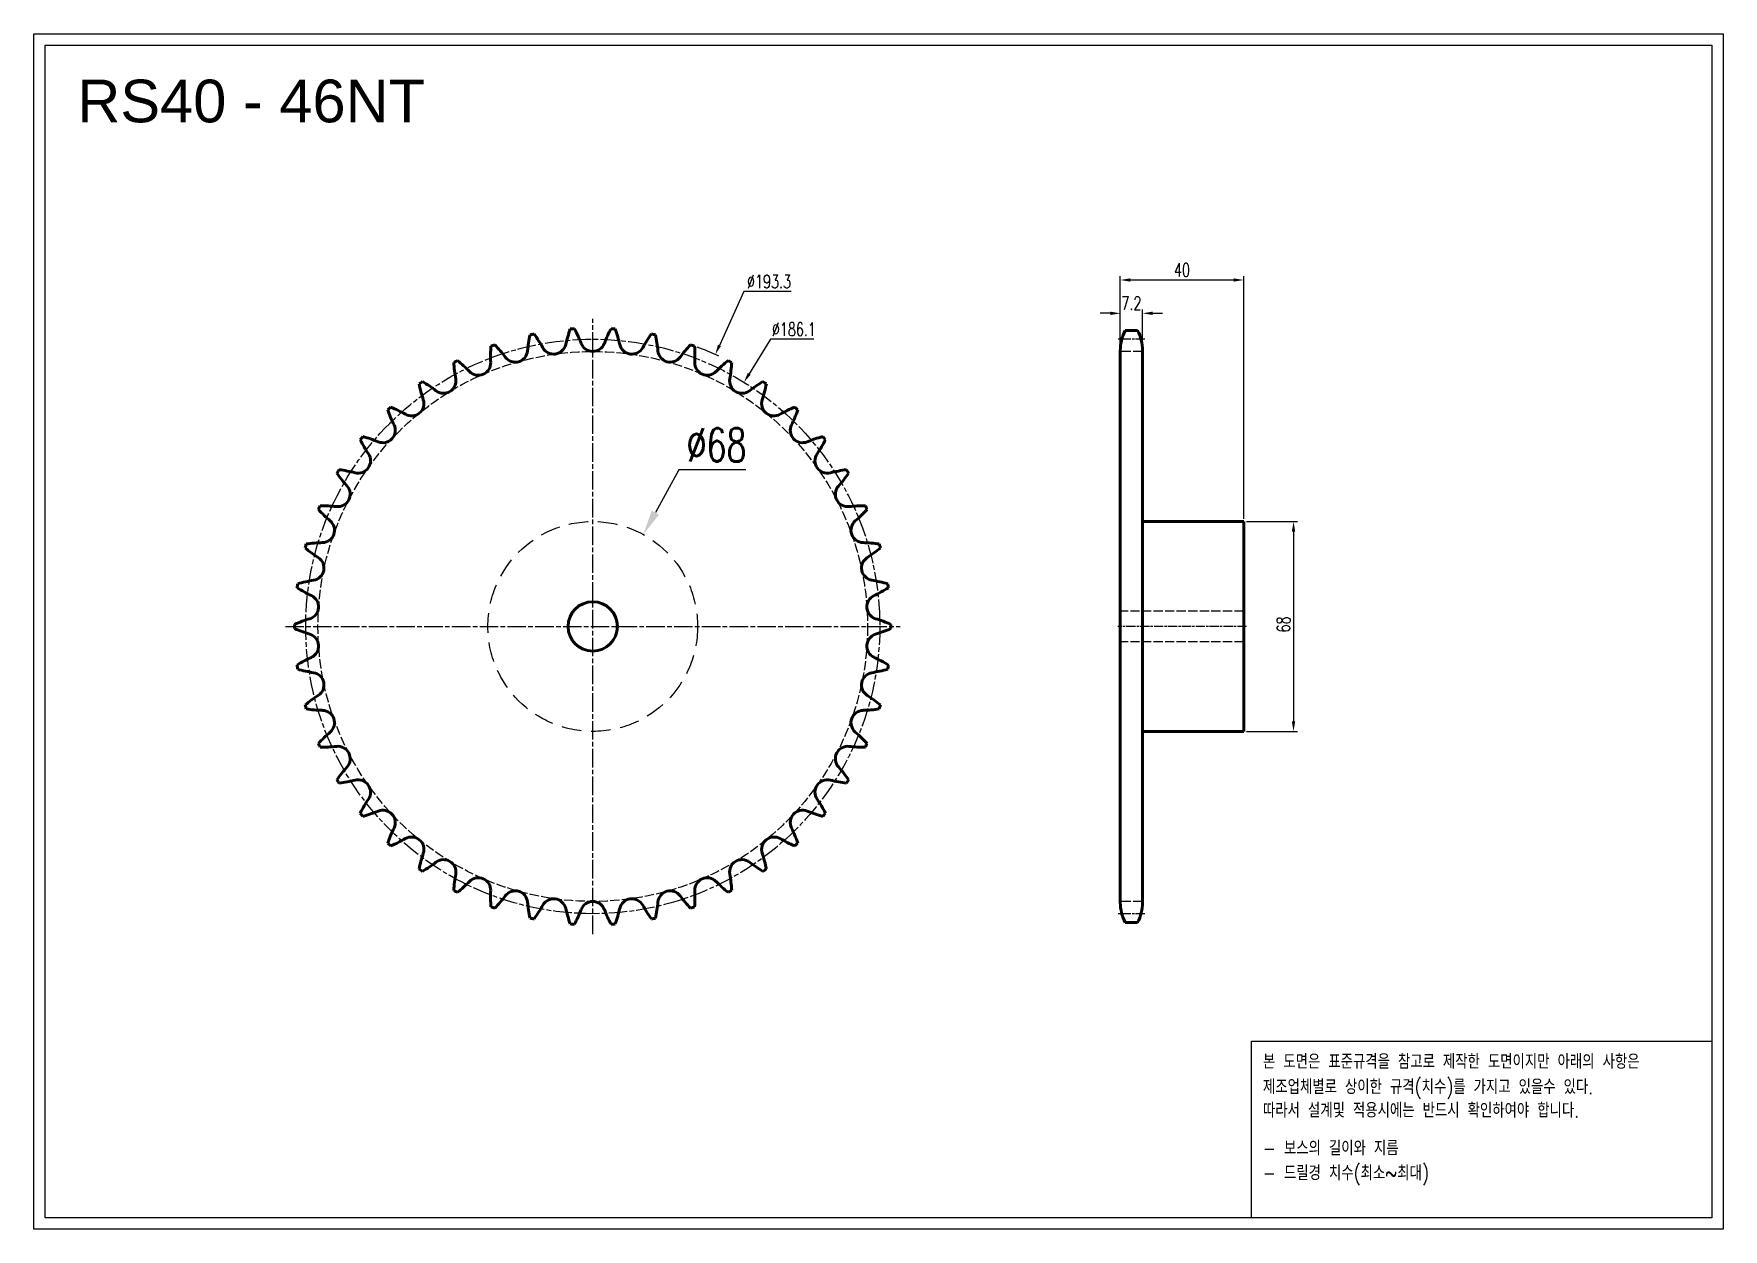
# Model space of a CAD drawing. Header units: millimetres. Extents: x -17895 to -17347, y 2163 to 2550.
import ezdxf

# ---------------------------------------------------------------- set-up
doc = ezdxf.new("R2010")
doc.units = ezdxf.units.MM
for name, pattern in [('AM_ISO02W050', [7.5, 6, -1.5]), ('AM_ISO02W050x2', [3.75, 3, -0.75]), ('AM_ISO08W050', [18, 12, -1.5, 3, -1.5]), ('AM_ISO08W050x2', [9, 6, -0.75, 1.5, -0.75]), ('HIDDEN', [9.525, 6.35, -3.175])]:
    doc.linetypes.add(name, pattern=pattern)
for name, color, linetype, lineweight in [('AM_0N', 7, 'Continuous', 50), ('AM_3N', 6, 'AM_ISO02W050', 25), ('AM_7', 4, 'AM_ISO08W050', 25), ('AM_7N', 4, 'AM_ISO08W050', 25)]:
    doc.layers.add(name, color=color, linetype=linetype, lineweight=lineweight)
doc.layers.add('HL', color=2, linetype='HIDDEN')
doc.layers.add('S-DIM', color=7, linetype='Continuous')
doc.styles.add('HAN', font='ROMANS.shx', dxfattribs={"width": 0.7, "bigfont": 'whgtxt.shx'})
doc.styles.add('HSG', font='SIMPLEX.shx', dxfattribs={"width": 0.7, "bigfont": 'HSG.shx'})
doc.styles.get("Standard").update_dxf_attribs({"font": 'arial.ttf'})
doc.dimstyles.new('APP23', dxfattribs={"dimscale": 4.5, "dimtxt": 2.4, "dimasz": 1.8, "dimexe": 0.7, "dimexo": 0.5, "dimgap": 0.6, "dimtad": 1, "dimtoh": 1, "dimdec": 1, "dimrnd": 0.01, "dimzin": 9, "dimdsep": 46, "dimtxsty": 'HSG', "dimcen": 0, "dimclrd": 1, "dimclre": 1, "dimclrt": 256, "dimazin": 2, "dimtp": 1, "dimtm": 1, "dimtfac": 0.5, "dimtdec": 1, "dimtix": 1, "dimtofl": 0, "dimtmove": 0, "dimatfit": 3, "dimfxl": 0, "dimtvp": 1, "dimtolj": 2, "dimlwd": -1, "dimlwe": -1, "dimarcsym": 0})
doc.dimstyles.new('APP8', dxfattribs={"dimscale": 1.8, "dimtxt": 2.4, "dimasz": 1.8, "dimexe": 0.7, "dimexo": 0.5, "dimgap": 0.6, "dimtad": 1, "dimtoh": 1, "dimdec": 1, "dimrnd": 0.01, "dimzin": 9, "dimdsep": 46, "dimtxsty": 'HSG', "dimcen": 0, "dimclrd": 1, "dimclre": 1, "dimclrt": 256, "dimazin": 2, "dimtp": 1, "dimtm": 1, "dimtfac": 0.5, "dimtdec": 1, "dimtofl": 0, "dimtmove": 0, "dimatfit": 3, "dimfxl": 0, "dimtvp": 1, "dimtolj": 2, "dimlwd": -1, "dimlwe": -1, "dimarcsym": 0})

# ---------------------------------------------------------------- blocks, each defined once
blk = doc.blocks.new('*D1')
at = {"layer": 'Defpoints', "color": 0, "transparency": 16777216}
for p in [(-17697.01, 2387.79), (-17729.79, 2328.21)]:
    blk.add_point(p, dxfattribs=at)
at = {"layer": 'S-DIM', "color": 1, "transparency": 16777216}
for p, q in [((-17685.51, 2408.7), (-17693.11, 2394.88)), ((-17663.73, 2408.7), (-17685.51, 2408.7))]:
    blk.add_line(p, q, dxfattribs=at)
blk.add_solid([(-17694.29, 2395.54), (-17691.93, 2394.23), (-17697.01, 2387.79)], dxfattribs=at)
at = {"layer": 'S-DIM', "transparency": 16777216, "insert": (-17673.27, 2416.8), "char_height": 10.8, "attachment_point": 5, "style": 'HSG'}
blk.add_mtext('\\A2;∅68', dxfattribs=at)
blk = doc.blocks.new('*D2')
at = {"layer": 'Defpoints', "color": 0, "transparency": 16777216}
for p in [(-17673.66, 2446.09), (-17753.14, 2269.9)]:
    blk.add_point(p, dxfattribs=at)
at = {"layer": 'S-DIM', "color": 1, "transparency": 16777216}
for p, q in [((-17664.46, 2466.47), (-17672.32, 2449.04)), ((-17649.13, 2466.47), (-17664.46, 2466.47))]:
    blk.add_line(p, q, dxfattribs=at)
blk.add_arc((-17713.4, 2358), 96.64, 64.9708, 69.499, dxfattribs=at)
blk.add_solid([(-17672.82, 2449.27), (-17671.83, 2448.82), (-17673.66, 2446.09)], dxfattribs=at)
at = {"layer": 'S-DIM', "transparency": 16777216, "insert": (-17656.25, 2469.71), "char_height": 4.32, "attachment_point": 5, "style": 'HSG'}
blk.add_mtext('\\A2;∅193.3', dxfattribs=at)
blk = doc.blocks.new('*D3')
at = {"layer": 'Defpoints', "color": 0, "transparency": 16777216}
for p in [(-17664.38, 2437.09), (-17762.42, 2278.9)]:
    blk.add_point(p, dxfattribs=at)
at = {"layer": 'S-DIM', "color": 1, "transparency": 16777216}
for p, q in [((-17655.75, 2451.02), (-17662.68, 2439.85)), ((-17641.71, 2451.02), (-17655.75, 2451.02))]:
    blk.add_line(p, q, dxfattribs=at)
blk.add_solid([(-17663.14, 2440.13), (-17662.22, 2439.56), (-17664.38, 2437.09)], dxfattribs=at)
at = {"layer": 'S-DIM', "transparency": 16777216, "insert": (-17648.19, 2454.26), "char_height": 4.32, "attachment_point": 5, "style": 'HSG'}
blk.add_mtext('\\A2;∅186.1', dxfattribs=at)
blk = doc.blocks.new('*D4')
at = {"layer": 'Defpoints', "color": 0, "transparency": 16777216}
for p in [(-17535.18, 2459.44), (-17542.38, 2447.07), (-17535.18, 2447.07)]:
    blk.add_point(p, dxfattribs=at)
at = {"layer": 'S-DIM', "color": 1, "transparency": 16777216}
for p, q in [((-17545.62, 2459.44), (-17548.86, 2459.44)), ((-17542.38, 2447.97), (-17542.38, 2460.7)), ((-17535.18, 2447.97), (-17535.18, 2460.7)), ((-17531.94, 2459.44), (-17528.7, 2459.44))]:
    blk.add_line(p, q, dxfattribs=at)
for points in [[(-17545.62, 2459.98), (-17545.62, 2458.9), (-17542.38, 2459.44)], [(-17531.94, 2459.98), (-17531.94, 2458.9), (-17535.18, 2459.44)]]:
    blk.add_solid(points, dxfattribs=at)
at = {"layer": 'S-DIM', "transparency": 16777216, "insert": (-17538.78, 2462.68), "char_height": 4.32, "attachment_point": 5, "style": 'HSG'}
blk.add_mtext('\\A2;7.2', dxfattribs=at)
blk = doc.blocks.new('*D5')
at = {"layer": 'Defpoints', "color": 0, "transparency": 16777216}
for p in [(-17502.38, 2470.24), (-17542.38, 2447.07), (-17502.38, 2392)]:
    blk.add_point(p, dxfattribs=at)
at = {"layer": 'S-DIM', "color": 1, "transparency": 16777216}
for p, q in [((-17542.38, 2447.97), (-17542.38, 2471.5)), ((-17539.14, 2470.24), (-17505.62, 2470.24)), ((-17502.38, 2392.9), (-17502.38, 2471.5))]:
    blk.add_line(p, q, dxfattribs=at)
for points in [[(-17539.14, 2470.78), (-17539.14, 2469.7), (-17542.38, 2470.24)], [(-17505.62, 2470.78), (-17505.62, 2469.7), (-17502.38, 2470.24)]]:
    blk.add_solid(points, dxfattribs=at)
at = {"layer": 'S-DIM', "transparency": 16777216, "insert": (-17522.38, 2473.48), "char_height": 4.32, "attachment_point": 5, "style": 'HSG'}
blk.add_mtext('\\A2;40', dxfattribs=at)
blk = doc.blocks.new('*D6')
at = {"layer": 'Defpoints', "color": 0, "transparency": 16777216}
for p in [(-17502.38, 2392), (-17502.38, 2324), (-17486.23, 2324)]:
    blk.add_point(p, dxfattribs=at)
at = {"layer": 'S-DIM', "color": 1, "transparency": 16777216}
for p, q in [((-17501.48, 2392), (-17484.97, 2392)), ((-17486.23, 2388.76), (-17486.23, 2327.24)), ((-17501.48, 2324), (-17484.97, 2324))]:
    blk.add_line(p, q, dxfattribs=at)
for points in [[(-17486.77, 2388.76), (-17485.69, 2388.76), (-17486.23, 2392)], [(-17486.77, 2327.24), (-17485.69, 2327.24), (-17486.23, 2324)]]:
    blk.add_solid(points, dxfattribs=at)
at = {"layer": 'S-DIM', "transparency": 16777216, "insert": (-17489.47, 2358.66), "char_height": 4.32, "attachment_point": 5, "rotation": 90, "style": 'HSG'}
blk.add_mtext('\\A2;68', dxfattribs=at)
blk = doc.blocks.new('notice1')
at = {"color": 4}
blk.add_lwpolyline([(-22142.12, 1735.9), (-22053.8, 1735.9), (-22053.8, 1702.07), (-22142.12, 1702.07)], close=True, dxfattribs=at)
at = {"color": 4, "style": 'HAN', "width": 0.8}
for s, p in [('본 도면은 표준규격을 참고로 제작한 도면이지만 아래의 사항은', (-22139.9, 1730.62)), ('제조업체별로 상이한 규격(치수)를 가지고 있을수 있다.', (-22139.9, 1725.78)), ('따라서 설계및 적용시에는 반드시 확인하여야 합니다.', (-22139.9, 1721.28)), ('- 보스의 길이와 지름', (-22139.9, 1714.03)), ('- 드릴경 치수(최소~최대)', (-22139.9, 1709.27))]:
    blk.add_text(s, height=2.7949, dxfattribs=at).set_placement(p)

msp = doc.modelspace()

# ---------------------------------------------------------------- linework, layer by layer
for points in [[(-17894.6, 2549.99), (-17346.94, 2549.99), (-17346.94, 2162.75), (-17894.6, 2162.75)], [(-17890.91, 2546.3), (-17350.63, 2546.3), (-17350.63, 2166.44), (-17890.91, 2166.44)]]:
    msp.add_lwpolyline(points, close=True)
at = {"layer": 'AM_0N'}
for p, q in [((-17540.77, 2453.85), (-17536.79, 2453.85)), ((-17542.38, 2447.45), (-17542.38, 2268.54)), ((-17535.18, 2447.45), (-17535.18, 2268.54)), ((-17535.18, 2392), (-17502.38, 2392)), ((-17502.38, 2392), (-17502.38, 2324)), ((-17535.18, 2324), (-17502.38, 2324)), ((-17540.77, 2262.14), (-17536.79, 2262.14))]:
    msp.add_line(p, q, dxfattribs=at)
msp.add_circle((-17713.4, 2358), 8, dxfattribs=at)
for centre, radius, start, end in [((-17677.58, 2438.89), 45.79, 160.2427, 166.8478), ((-17713.4, 2358), 96.64, 93.5108, 94.3153), ((-17759.91, 2433.26), 45.79, 20.9783, 27.5833), ((-17666.89, 2433.26), 45.79, 152.4167, 159.0217), ((-17713.4, 2358), 96.64, 85.6847, 86.4892), ((-17749.22, 2438.89), 45.79, 13.1522, 19.7573), ((-17528.88, 2447.45), 13.5, 151.7009, 180), ((-17548.68, 2447.45), 13.5, 0, 28.2991), ((-17700.73, 2445.55), 45.79, 175.8949, 182.5), ((-17713.4, 2358), 96.64, 109.163, 109.9674), ((-17778.49, 2417.92), 45.79, 36.6304, 43.2355), ((-17688.92, 2443.01), 45.79, 168.0688, 174.6739), ((-17713.4, 2358), 96.64, 101.3369, 102.1414), ((-17769.72, 2426.22), 45.79, 28.8043, 35.4094), ((-17726.08, 2450.22), 4.01, 208.8043, 346.8478), ((-17713.4, 2451.09), 4.01, 200.9783, 339.0217), ((-17700.72, 2450.22), 4.01, 193.1522, 331.1957), ((-17657.08, 2426.22), 45.79, 144.5906, 151.1957), ((-17713.4, 2358), 96.64, 77.8586, 78.6631), ((-17737.88, 2443.01), 45.79, 5.3261, 11.9312), ((-17648.31, 2417.92), 45.79, 136.7645, 143.3696), ((-17713.4, 2358), 96.64, 70.0326, 70.837), ((-17726.07, 2445.55), 45.79, 357.5, 4.1051), ((-17713.4, 2358), 96.64, 116.9891, 117.7935), ((-17712.77, 2446.46), 45.79, 183.721, 190.3261), ((-17786.04, 2408.5), 45.79, 44.4565, 51.0616), ((-17750.49, 2443.38), 4.01, 224.4565, 2.5), ((-17738.52, 2447.64), 4.01, 216.6304, 354.6739), ((-17688.28, 2447.64), 4.01, 185.3261, 323.3696), ((-17676.31, 2443.38), 4.01, 177.5, 315.5435), ((-17640.76, 2408.5), 45.79, 128.9384, 135.5435), ((-17713.4, 2358), 96.64, 62.2065, 63.0109), ((-17714.03, 2446.46), 45.79, 349.6739, 356.279), ((-17713.4, 2358), 96.64, 124.8152, 125.6196), ((-17792.24, 2398.14), 45.79, 52.2826, 58.8877), ((-17761.77, 2437.54), 4.01, 232.2826, 10.3261), ((-17665.03, 2437.54), 4.01, 169.6739, 307.7174), ((-17634.56, 2398.14), 45.79, 121.1123, 127.7174), ((-17713.4, 2358), 96.64, 54.3804, 55.1848), ((-17724.82, 2445.73), 45.79, 191.5471, 198.1522), ((-17701.98, 2445.73), 45.79, 341.8478, 348.4529), ((-17713.4, 2358), 96.64, 132.6413, 133.4457), ((-17736.66, 2443.35), 45.79, 199.3732, 205.9783), ((-17796.97, 2387.03), 45.79, 60.1087, 66.7138), ((-17772.15, 2430.21), 4.01, 240.1087, 18.1522), ((-17654.65, 2430.21), 4.01, 161.8478, 299.8913), ((-17629.83, 2387.03), 45.79, 113.2862, 119.8913), ((-17690.14, 2443.35), 45.79, 334.0217, 340.6268), ((-17713.4, 2358), 96.64, 46.5543, 47.3587), ((-17781.43, 2421.54), 4.01, 247.9348, 25.9783), ((-17645.37, 2421.54), 4.01, 154.0217, 292.0652), ((-17713.4, 2358), 96.64, 140.4673, 141.2718), ((-17748.07, 2439.39), 45.79, 207.1993, 213.8043), ((-17800.14, 2375.38), 45.79, 67.9348, 74.5399), ((-17626.66, 2375.38), 45.79, 105.4601, 112.0652), ((-17678.73, 2439.39), 45.79, 326.1957, 332.8007), ((-17713.4, 2358), 96.64, 38.7282, 39.5327), ((-17789.45, 2411.68), 4.01, 255.7609, 33.8043), ((-17637.35, 2411.68), 4.01, 146.1957, 284.2391), ((-17713.4, 2358), 96.64, 148.2934, 149.0979), ((-17758.83, 2433.91), 45.79, 215.0254, 221.6304), ((-17801.7, 2363.4), 45.79, 75.7609, 82.3659), ((-17625.1, 2363.4), 45.79, 97.6341, 104.2391), ((-17667.97, 2433.91), 45.79, 318.3696, 324.9746), ((-17713.4, 2358), 96.64, 30.9021, 31.7066), ((-17796.05, 2400.82), 4.01, 263.587, 41.6304), ((-17630.75, 2400.82), 4.01, 138.3696, 276.413), ((-17713.4, 2358), 96.64, 156.1195, 156.924), ((-17768.74, 2427.02), 45.79, 222.8514, 229.4565), ((-17801.62, 2351.33), 45.79, 83.587, 90.192), ((-17625.18, 2351.33), 45.79, 89.808, 96.413), ((-17658.06, 2427.02), 45.79, 310.5435, 317.1486), ((-17713.4, 2358), 96.64, 23.076, 23.8805), ((-17801.12, 2389.17), 4.01, 271.413, 49.4565), ((-17625.68, 2389.17), 4.01, 130.5435, 268.587), ((-17713.4, 2358), 96.64, 163.9456, 164.75), ((-17777.62, 2418.84), 45.79, 230.6775, 237.2826), ((-17799.89, 2339.38), 45.79, 91.413, 98.0181), ((-17626.91, 2339.38), 45.79, 81.9819, 88.587), ((-17649.18, 2418.84), 45.79, 302.7174, 309.3225), ((-17713.4, 2358), 96.64, 15.25, 16.0544), ((-17804.54, 2376.94), 4.01, 279.2391, 57.2826), ((-17622.26, 2376.94), 4.01, 122.7174, 260.7609), ((-17713.4, 2358), 96.64, 171.7717, 172.5761), ((-17796.55, 2327.78), 45.79, 99.2391, 105.8442), ((-17630.25, 2327.78), 45.79, 74.1558, 80.7609), ((-17713.4, 2358), 96.64, 7.4239, 8.2283), ((-17785.31, 2409.53), 45.79, 238.5036, 245.1087), ((-17806.27, 2364.35), 4.01, 287.0652, 65.1087), ((-17620.53, 2364.35), 4.01, 114.8913, 252.9348), ((-17641.49, 2409.53), 45.79, 294.8913, 301.4964), ((-17791.66, 2316.74), 45.79, 107.0652, 113.6703), ((-17635.14, 2316.74), 45.79, 66.3297, 72.9348), ((-17713.4, 2358), 96.64, 179.5978, 180.4022), ((-17791.66, 2399.26), 45.79, 246.3297, 252.9348), ((-17806.27, 2351.64), 4.01, 294.8913, 72.9348), ((-17620.53, 2351.64), 4.01, 107.0652, 245.1087), ((-17635.14, 2399.26), 45.79, 287.0652, 293.6703), ((-17713.4, 2358), 96.64, 359.5978, 0.4022), ((-17785.31, 2306.46), 45.79, 114.8913, 121.4964), ((-17713.4, 2358), 96.64, 187.4239, 188.2283), ((-17796.55, 2388.22), 45.79, 254.1558, 260.7609), ((-17630.25, 2388.22), 45.79, 279.2391, 285.8442), ((-17641.49, 2306.46), 45.79, 58.5036, 65.1087), ((-17713.4, 2358), 96.64, 351.7717, 352.5761), ((-17804.54, 2339.06), 4.01, 302.7174, 80.7609), ((-17622.26, 2339.06), 4.01, 99.2391, 237.2826), ((-17777.62, 2297.15), 45.79, 122.7174, 129.3225), ((-17649.18, 2297.15), 45.79, 50.6775, 57.2826), ((-17713.4, 2358), 96.64, 195.25, 196.0544), ((-17799.89, 2376.61), 45.79, 261.9819, 268.587), ((-17801.12, 2326.82), 4.01, 310.5435, 88.587), ((-17625.68, 2326.82), 4.01, 91.413, 229.4565), ((-17626.91, 2376.61), 45.79, 271.413, 278.0181), ((-17713.4, 2358), 96.64, 343.9456, 344.75), ((-17768.74, 2288.97), 45.79, 130.5435, 137.1486), ((-17658.06, 2288.97), 45.79, 42.8514, 49.4565), ((-17713.4, 2358), 96.64, 203.076, 203.8805), ((-17801.62, 2364.66), 45.79, 269.808, 276.413), ((-17796.05, 2315.17), 4.01, 318.3696, 96.413), ((-17630.75, 2315.17), 4.01, 83.587, 221.6304), ((-17625.18, 2364.66), 45.79, 263.587, 270.192), ((-17713.4, 2358), 96.64, 336.1195, 336.924), ((-17758.83, 2282.08), 45.79, 138.3696, 144.9746), ((-17667.97, 2282.08), 45.79, 35.0254, 41.6304), ((-17713.4, 2358), 96.64, 210.9021, 211.7066), ((-17801.7, 2352.59), 45.79, 277.6341, 284.2391), ((-17789.45, 2304.31), 4.01, 326.1957, 104.2391), ((-17637.35, 2304.31), 4.01, 75.7609, 213.8043), ((-17625.1, 2352.59), 45.79, 255.7609, 262.3659), ((-17713.4, 2358), 96.64, 328.2934, 329.0979), ((-17748.07, 2276.6), 45.79, 146.1957, 152.8007), ((-17678.73, 2276.6), 45.79, 27.1993, 33.8043), ((-17713.4, 2358), 96.64, 218.7282, 219.5327), ((-17800.14, 2340.62), 45.79, 285.4601, 292.0652), ((-17781.43, 2294.46), 4.01, 334.0217, 112.0652), ((-17645.37, 2294.46), 4.01, 67.9348, 205.9783), ((-17626.66, 2340.62), 45.79, 247.9348, 254.5399), ((-17713.4, 2358), 96.64, 320.4673, 321.2718), ((-17736.66, 2272.64), 45.79, 154.0217, 160.6268), ((-17796.97, 2328.97), 45.79, 293.2862, 299.8913), ((-17772.15, 2285.79), 4.01, 341.8478, 119.8913), ((-17654.65, 2285.79), 4.01, 60.1087, 198.1522), ((-17629.83, 2328.97), 45.79, 240.1087, 246.7138), ((-17690.14, 2272.64), 45.79, 19.3732, 25.9783), ((-17713.4, 2358), 96.64, 226.5543, 227.3587), ((-17724.82, 2270.27), 45.79, 161.8478, 168.4529), ((-17701.98, 2270.27), 45.79, 11.5471, 18.1522), ((-17713.4, 2358), 96.64, 312.6413, 313.4457), ((-17713.4, 2358), 96.64, 234.3804, 235.1848), ((-17792.24, 2317.86), 45.79, 301.1123, 307.7174), ((-17761.77, 2278.46), 4.01, 349.6739, 127.7174), ((-17665.03, 2278.46), 4.01, 52.2826, 190.3261), ((-17634.56, 2317.86), 45.79, 232.2826, 238.8877), ((-17713.4, 2358), 96.64, 304.8152, 305.6196), ((-17712.77, 2269.53), 45.79, 169.6739, 176.279), ((-17786.04, 2307.5), 45.79, 308.9384, 315.5435), ((-17750.49, 2272.61), 4.01, 357.5, 135.5435), ((-17676.31, 2272.61), 4.01, 44.4565, 182.5), ((-17640.76, 2307.5), 45.79, 224.4565, 231.0616), ((-17714.03, 2269.53), 45.79, 3.721, 10.3261), ((-17713.4, 2358), 96.64, 242.2065, 243.0109), ((-17700.73, 2270.44), 45.79, 177.5, 184.1051), ((-17778.49, 2298.08), 45.79, 316.7645, 323.3696), ((-17738.52, 2268.36), 4.01, 5.3261, 143.3696), ((-17688.92, 2272.98), 45.79, 185.3261, 191.9312), ((-17769.72, 2289.77), 45.79, 324.5906, 331.1957), ((-17726.08, 2265.77), 4.01, 13.1522, 151.1957), ((-17713.4, 2264.91), 4.01, 20.9783, 159.0217), ((-17700.72, 2265.77), 4.01, 28.8043, 166.8478), ((-17657.08, 2289.77), 45.79, 208.8043, 215.4094), ((-17737.88, 2272.98), 45.79, 348.0688, 354.6739), ((-17688.28, 2268.36), 4.01, 36.6304, 174.6739), ((-17648.31, 2298.08), 45.79, 216.6304, 223.2355), ((-17726.07, 2270.44), 45.79, 355.8949, 2.5), ((-17713.4, 2358), 96.64, 296.9891, 297.7935), ((-17528.88, 2268.54), 13.5, 180, 208.2991), ((-17548.68, 2268.54), 13.5, 331.7009, 0), ((-17713.4, 2358), 96.64, 250.0326, 250.837), ((-17713.4, 2358), 96.64, 257.8586, 258.6631), ((-17677.58, 2277.11), 45.79, 193.1522, 199.7573), ((-17759.91, 2282.74), 45.79, 332.4167, 339.0217), ((-17666.89, 2282.74), 45.79, 200.9783, 207.5833), ((-17749.22, 2277.11), 45.79, 340.2427, 346.8478), ((-17713.4, 2358), 96.64, 281.3369, 282.1414), ((-17713.4, 2358), 96.64, 289.163, 289.9674), ((-17713.4, 2358), 96.64, 265.6847, 266.4892), ((-17713.4, 2358), 96.64, 273.5108, 274.3153)]:
    msp.add_arc(centre, radius, start, end, dxfattribs=at)
at = {"layer": 'AM_3N', "linetype": 'AM_ISO02W050x2'}
for p, q in [((-17535.18, 2447.07), (-17542.38, 2447.07)), ((-17535.18, 2268.92), (-17542.38, 2268.92))]:
    msp.add_line(p, q, dxfattribs=at)
at = {"layer": 'AM_3N', "color": 2, "linetype": 'AM_ISO02W050x2'}
for p, q in [((-17502.38, 2363), (-17542.38, 2363)), ((-17502.38, 2353), (-17542.38, 2353))]:
    msp.add_line(p, q, dxfattribs=at)
at = {"layer": 'AM_3N', "linetype": 'AM_ISO02W050x2'}
msp.add_circle((-17713.4, 2358), 89.08, dxfattribs=at)
at = {"layer": 'AM_7', "linetype": 'AM_ISO08W050x2'}
msp.add_circle((-17713.4, 2358), 93.05, dxfattribs=at)
at = {"layer": 'AM_7N', "linetype": 'AM_ISO08W050x2'}
for p, q in [((-17713.4, 2258.35), (-17713.4, 2457.64)), ((-17813.04, 2358), (-17613.76, 2358))]:
    msp.add_line(p, q, dxfattribs=at)
at = {"layer": 'AM_7N', "linetype": 'AM_ISO08W050x2', "ltscale": 0.5}
for p, q in [((-17534.42, 2451.05), (-17543.15, 2451.05)), ((-17501.44, 2358), (-17543.15, 2358)), ((-17534.42, 2264.95), (-17543.15, 2264.95))]:
    msp.add_line(p, q, dxfattribs=at)
at = {"layer": 'HL'}
msp.add_circle((-17713.4, 2358), 34, dxfattribs=at)

# ---------------------------------------------------------------- block references
at = {"xscale": 1.69, "yscale": 1.69, "zscale": 1.69}
msp.add_blockref('notice1', (19920.29, -710.05), dxfattribs=at)

# ---------------------------------------------------------------- texts
msp.add_text('RS40 - 46NT', height=13.8298).set_placement((-17880.49, 2521.31))

# ---------------------------------------------------------------- dimensions: what is measured, and where the dimension line sits
at = {"layer": 'S-DIM'}
dim = msp.add_linear_dim(base=(-17502.38, 2470.24), p1=(-17542.38, 2447.07), p2=(-17502.38, 2392), dimstyle='APP8', dxfattribs=at)
dim.commit()
dim.dimension.update_dxf_attribs({"geometry": '*D5', "text_midpoint": (-17522.38, 2473.48)})
at = {"layer": 'S-DIM', "color": 3}
for p1, p2, dimstyle, picture, middle in [((-17753.14, 2269.9), (-17673.66, 2446.09), 'APP8', '*D2', (-17656.25, 2466.47)), ((-17762.42, 2278.9), (-17664.38, 2437.09), 'APP8', '*D3', (-17648.19, 2451.02)), ((-17729.79, 2328.21), (-17697.01, 2387.79), 'APP23', '*D1', (-17673.27, 2408.7))]:
    dim = msp.add_diameter_dim_2p(p1=p1, p2=p2, dimstyle=dimstyle, dxfattribs=at)
    dim.commit()
    dim.dimension.update_dxf_attribs({"geometry": picture, "text_midpoint": middle, "dimtype": 131})
at = {"layer": 'S-DIM'}
dim = msp.add_linear_dim(base=(-17535.18, 2459.44), p1=(-17542.38, 2447.07), p2=(-17535.18, 2447.07), dimstyle='APP8', dxfattribs=at)
dim.commit()
dim.dimension.update_dxf_attribs({"geometry": '*D4', "text_midpoint": (-17538.78, 2459.44), "dimtype": 128})
dim = msp.add_linear_dim(base=(-17486.23, 2324), p1=(-17502.38, 2392), p2=(-17502.38, 2324), angle=90, dimstyle='APP8', dxfattribs=at)
dim.commit()
dim.dimension.update_dxf_attribs({"geometry": '*D6', "text_midpoint": (-17486.23, 2358.66), "dimtype": 128})

doc.saveas('drawing.dxf')
